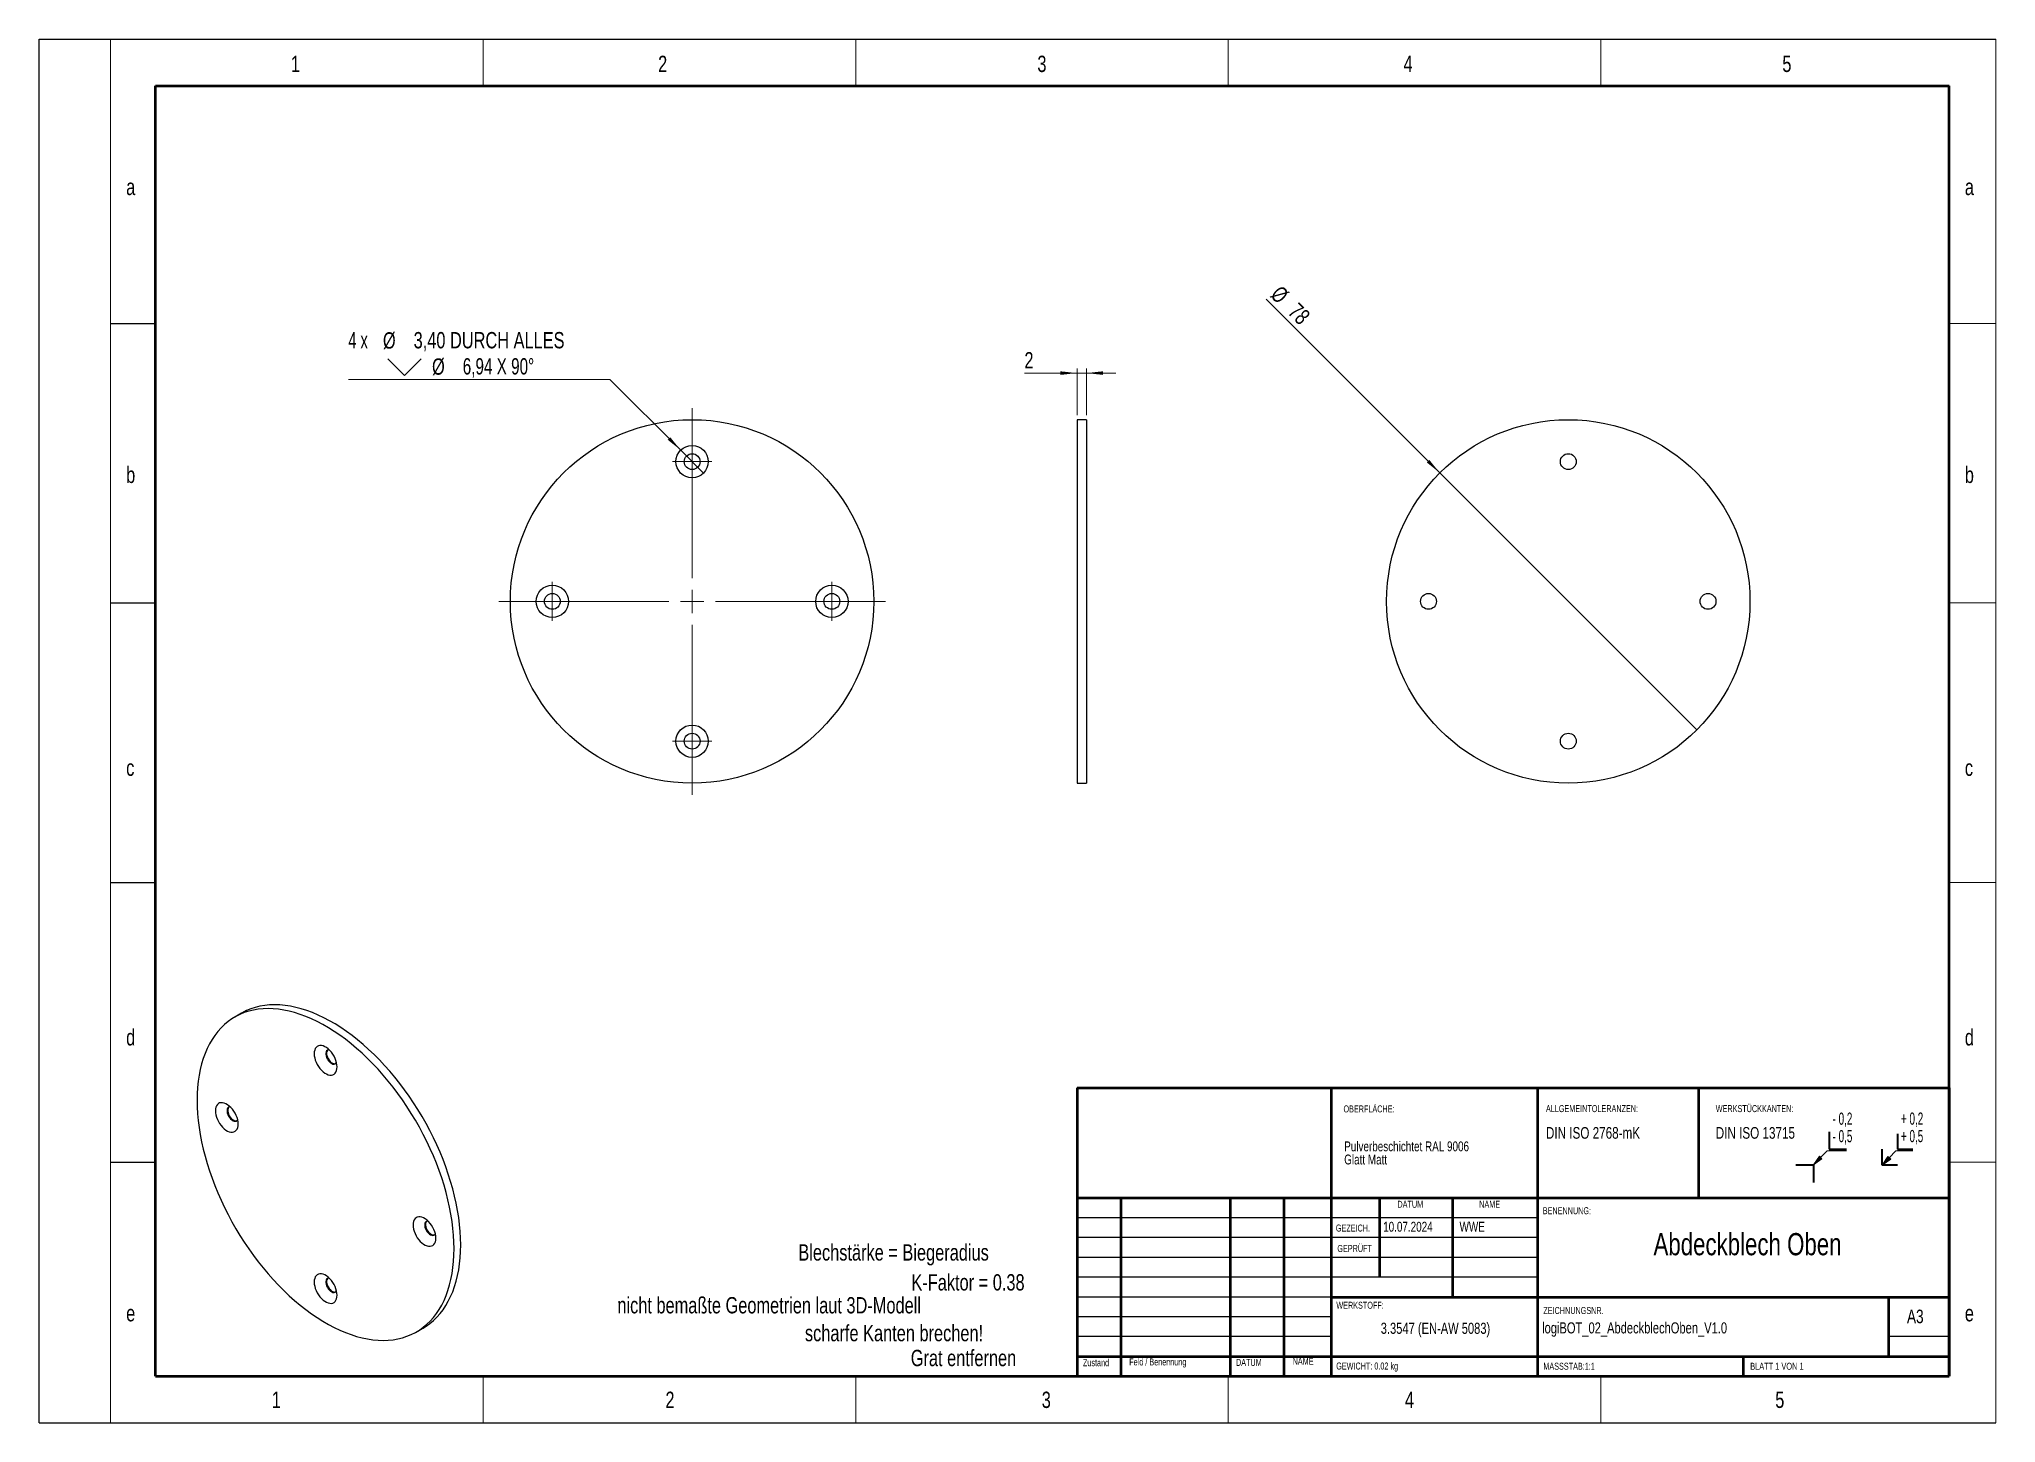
# Model space of a CAD drawing. Header units: millimetres. Extents: x 0 to 420, y 0 to 297.
import ezdxf

# ---------------------------------------------------------------- set-up
doc = ezdxf.new("R2010")
doc.units = ezdxf.units.MM
doc.header["$PDSIZE"] = -1
doc.styles.add('SLDTEXTSTYLE0', font='TXT', dxfattribs={"width": 0.605})
doc.styles.add('SLDTEXTSTYLE1', font='TXT', dxfattribs={"width": 0.75})
doc.styles.add('SLDTEXTSTYLE2', font='TXT', dxfattribs={"width": 0.692308})
doc.styles.add('SLDTEXTSTYLE3', font='TXT', dxfattribs={"width": 0.666667})
doc.styles.add('SLDTEXTSTYLE4', font='TXT', dxfattribs={"width": 0.7})
doc.dimstyles.new('SLDDIMSTYLE0', dxfattribs={"dimtxt": 3.5, "dimasz": 3.556, "dimexe": 0, "dimexo": 0.0625, "dimgap": 0.875, "dimtad": 0, "dimtih": 1, "dimtoh": 1, "dimrnd": 1e-09, "dimzin": 4, "dimdsep": 46, "dimtxsty": 'SLDTEXTSTYLE1', "dimblk1": 'NONE', "dimsah": 1, "dimcen": 0, "dimadec": 0, "dimazin": 1, "dimtfac": 1, "dimtmove": 0, "dimatfit": 3, "dimldrblk": 'NONE', "dimfxl": 1, "dimfrac": 2, "dimtolj": 1, "dimtzin": 12, "dimarcsym": 0})
doc.dimstyles.new('SLDDIMSTYLE1', dxfattribs={"dimtxt": 3.5, "dimasz": 3.556, "dimexe": 0, "dimexo": 0.0625, "dimgap": 0.875, "dimtad": 1, "dimrnd": 1e-09, "dimzin": 12, "dimdsep": 46, "dimtxsty": 'SLDTEXTSTYLE1', "dimsah": 1, "dimcen": 0.09, "dimadec": 0, "dimazin": 3, "dimtfac": 1, "dimtmove": 0, "dimatfit": 0, "dimfxl": 1, "dimfrac": 2, "dimtolj": 1, "dimtzin": 12, "dimarcsym": 0})
doc.dimstyles.new('SLDDIMSTYLE2', dxfattribs={"dimtxt": 3.5, "dimasz": 3.556, "dimexe": 0, "dimexo": 0.0625, "dimgap": 0.875, "dimtad": 1, "dimrnd": 1e-09, "dimzin": 12, "dimdsep": 46, "dimtxsty": 'SLDTEXTSTYLE1', "dimblk1": 'NONE', "dimsah": 1, "dimcen": 0, "dimadec": 0, "dimazin": 3, "dimtfac": 1, "dimtmove": 0, "dimatfit": 3, "dimldrblk": 'NONE', "dimfxl": 1, "dimfrac": 2, "dimtolj": 1, "dimtzin": 12, "dimarcsym": 0})

# ---------------------------------------------------------------- blocks, each defined once
blk = doc.blocks.new('SW_NOTE_0')
at = {"color": 0, "linetype": 'Continuous', "lineweight": 0, "insert": (0, 4.51), "char_height": 3.5, "attachment_point": 1, "style": 'SLDTEXTSTYLE0'}
blk.add_mtext('+ 0,5', dxfattribs=at)
blk = doc.blocks.new('SW_NOTE_0_1')
at = {"color": 0, "linetype": 'Continuous', "lineweight": 0, "insert": (0, 4.51), "char_height": 3.5, "attachment_point": 1, "style": 'SLDTEXTSTYLE0'}
blk.add_mtext('+ 0,2', dxfattribs=at)
blk = doc.blocks.new('SW_NOTE_0_2')
at = {"color": 0, "linetype": 'Continuous', "lineweight": 0, "insert": (0, 4.51), "char_height": 3.5, "attachment_point": 1, "style": 'SLDTEXTSTYLE0'}
blk.add_mtext('- 0,2', dxfattribs=at)
blk = doc.blocks.new('SW_NOTE_0_3')
at = {"color": 0, "linetype": 'Continuous', "lineweight": 0, "insert": (0, 4.51), "char_height": 3.5, "attachment_point": 1, "style": 'SLDTEXTSTYLE0'}
blk.add_mtext('- 0,5', dxfattribs=at)
blk = doc.blocks.new('Block3')
at = {"linetype": 'Continuous'}
for points in [[(735.45, 277.8), (737.92, 279.57), (737.22, 280.27)], [(755.16, 277.71), (757.62, 279.47), (756.78, 280.26)]]:
    blk.add_hatch(color=7, dxfattribs=at).paths.add_polyline_path(points, flags=0)
at = {"color": 7, "linetype": 'Continuous', "lineweight": 35}
for p, q in [((739.95, 287.3), (739.95, 282.3)), ((759.52, 286.66), (759.52, 282.3)), ((739.95, 282.3), (744.95, 282.3)), ((755.16, 277.71), (755.16, 282.3)), ((759.52, 282.3), (763.89, 282.3)), ((730.45, 277.8), (735.45, 277.8)), ((735.45, 277.8), (735.45, 272.8)), ((759.52, 277.71), (755.16, 277.71))]:
    blk.add_line(p, q, dxfattribs=at)
at = {"color": 7, "linetype": 'Continuous', "lineweight": 18}
for p, q in [((735.45, 277.8), (739.45, 281.8)), ((735.45, 277.8), (737.22, 280.27)), ((737.22, 280.27), (737.92, 279.57)), ((739.45, 281.8), (744.95, 281.8)), ((755.16, 277.71), (759.02, 281.8)), ((755.16, 277.71), (756.78, 280.26)), ((756.78, 280.26), (757.62, 279.47)), ((759.02, 281.8), (763.89, 281.8)), ((735.45, 277.8), (737.92, 279.57)), ((755.16, 277.71), (757.62, 279.47))]:
    blk.add_line(p, q, dxfattribs=at)
at = {"color": 7, "linetype": 'Continuous', "lineweight": 0}
for p in [(737.57, 279.92), (757.2, 279.87)]:
    blk.add_point(p, dxfattribs=at)
for name, p in [('SW_NOTE_0_2', (740.95, 288.28)), ('SW_NOTE_0_1', (760.52, 288.3)), ('SW_NOTE_0_3', (740.95, 283.28)), ('SW_NOTE_0', (760.52, 283.3))]:
    blk.add_blockref(name, p, dxfattribs=at)
blk = doc.blocks.new('SW_NOTE_0_4')
at = {"color": 0, "linetype": 'Continuous', "lineweight": 0, "attachment_point": 1, "style": 'SLDTEXTSTYLE1'}
for s, insert, char_height in [('ALLGEMEINTOLERANZEN:', (0, 1.93), 1.5), ('DIN ISO 2768-mK', (0, -2.78), 2.5)]:
    blk.add_mtext(s, dxfattribs=dict(at, insert=insert, char_height=char_height))
blk = doc.blocks.new('SW_NOTE_0_5')
at = {"color": 0, "linetype": 'Continuous', "lineweight": 0, "attachment_point": 1, "style": 'SLDTEXTSTYLE1'}
for s, insert, char_height in [('WERKSTÜCKKANTEN:', (0, 1.93), 1.5), ('DIN ISO 13715', (0, -2.78), 2.5)]:
    blk.add_mtext(s, dxfattribs=dict(at, insert=insert, char_height=char_height))
blk = doc.blocks.new('SW_NOTE_0_6')
at = {"color": 0, "linetype": 'Continuous', "lineweight": 0, "attachment_point": 1, "style": 'SLDTEXTSTYLE1'}
for s, insert, char_height in [('Glatt Matt', (0, -0.09), 2.117), ('Pulverbeschichtet RAL 9006', (0, 2.73), 2.1167)]:
    blk.add_mtext(s, dxfattribs=dict(at, insert=insert, char_height=char_height))
blk = doc.blocks.new('SW_SYMBOL_HOLE_SINK')
at = {"color": 0, "linetype": 'Continuous', "lineweight": 18}
for p, q in [((0, 875), (800, 75)), ((800, 75), (1600, 875))]:
    blk.add_line(p, q, dxfattribs=at)
blk = doc.blocks.new('_D')
at = {"color": 7, "linetype": 'Continuous', "lineweight": 0}
for p, q in [((122.51, 223.96), (66.38, 223.96)), ((137.7, 208.78), (122.51, 223.96)), ((142.6, 203.87), (137.7, 208.78))]:
    blk.add_line(p, q, dxfattribs=at)
at = {"color": 7, "linetype": 'Continuous', "lineweight": 18}
blk.add_solid([(137.7, 208.78), (135.45, 211.56), (134.91, 211.02)], dxfattribs=at)
at = {"color": 7, "linetype": 'Continuous', "lineweight": 18, "xscale": 0.0044707031, "yscale": 0.0044707031, "zscale": 0.0044707031}
blk.add_blockref('SW_SYMBOL_HOLE_SINK', (74.88, 224.44), dxfattribs=at)
at = {"color": 7, "linetype": 'Continuous', "lineweight": 18, "char_height": 3.5, "attachment_point": 1}
for s, insert, style in [('4 x', (66.38, 234.13), 'SLDTEXTSTYLE3'), ('%%c', (73.79, 234.08), 'SLDTEXTSTYLE1'), ('3,40 DURCH ALLES', (80.38, 234.13), 'SLDTEXTSTYLE1'), ('%%c', (84.33, 228.47), 'SLDTEXTSTYLE1'), ('6,94 X 90°', (90.92, 228.52), 'SLDTEXTSTYLE4')]:
    blk.add_mtext(s, dxfattribs=dict(at, insert=insert, style=style))
blk = doc.blocks.new('_None')
blk = doc.blocks.new('SW_CENTERMARKSYMBOL_0')
at = {"color": 0, "linetype": 'Continuous', "lineweight": 18}
for p, q in [((0, 5), (0, 41.5)), ((-5, 0), (-41.5, 0)), ((0, 0), (-2.5, 0)), ((0, 0), (0, 2.5)), ((0, 0), (0, -2.5)), ((0, 0), (2.5, 0)), ((5, 0), (41.5, 0)), ((0, -5), (0, -41.5))]:
    blk.add_line(p, q, dxfattribs=at)
blk = doc.blocks.new('SW_CENTERMARKSYMBOL_1')
at = {"color": 0, "linetype": 'Continuous', "lineweight": 18}
for p, q in [((0, 2.5), (0, 4.2)), ((-2.5, 0), (-4.2, 0)), ((0, 0), (-2.5, 0)), ((0, 0), (0, 2.5)), ((0, 0), (0, -2.5)), ((0, 0), (2.5, 0)), ((2.5, 0), (4.2, 0)), ((0, -2.5), (0, -4.2))]:
    blk.add_line(p, q, dxfattribs=at)
blk = doc.blocks.new('SW_CENTERMARKSYMBOL_2')
at = {"color": 0, "linetype": 'Continuous', "lineweight": 18}
for p, q in [((0, 2.5), (0, 4.2)), ((-2.5, 0), (-4.2, 0)), ((0, 0), (-2.5, 0)), ((0, 0), (0, 2.5)), ((0, 0), (0, -2.5)), ((0, 0), (2.5, 0)), ((2.5, 0), (4.2, 0)), ((0, -2.5), (0, -4.2))]:
    blk.add_line(p, q, dxfattribs=at)
blk = doc.blocks.new('SW_CENTERMARKSYMBOL_3')
at = {"color": 0, "linetype": 'Continuous', "lineweight": 18}
for p, q in [((0, 2.5), (0, 4.2)), ((-2.5, 0), (-4.2, 0)), ((0, 0), (-2.5, 0)), ((0, 0), (0, 2.5)), ((0, 0), (0, -2.5)), ((0, 0), (2.5, 0)), ((2.5, 0), (4.2, 0)), ((0, -2.5), (0, -4.2))]:
    blk.add_line(p, q, dxfattribs=at)
blk = doc.blocks.new('SW_CENTERMARKSYMBOL_4')
at = {"color": 0, "linetype": 'Continuous', "lineweight": 18}
for p, q in [((0, 2.5), (0, 4.2)), ((-2.5, 0), (-4.2, 0)), ((0, 0), (-2.5, 0)), ((0, 0), (0, 2.5)), ((0, 0), (0, -2.5)), ((0, 0), (2.5, 0)), ((2.5, 0), (4.2, 0)), ((0, -2.5), (0, -4.2))]:
    blk.add_line(p, q, dxfattribs=at)
blk = doc.blocks.new('_D_1')
at = {"color": 7, "linetype": 'Continuous', "lineweight": 0}
for p, q in [((222.77, 225.32), (211.47, 225.32)), ((222.77, 216.32), (222.77, 226.32)), ((222.77, 225.32), (224.77, 225.32)), ((224.77, 216.32), (224.77, 226.32)), ((224.77, 225.32), (231.12, 225.32))]:
    blk.add_line(p, q, dxfattribs=at)
at = {"color": 7, "linetype": 'Continuous', "lineweight": 18}
for points in [[(222.77, 225.32), (219.21, 225.7), (219.21, 224.94)], [(224.77, 225.32), (228.32, 224.94), (228.32, 225.7)]]:
    blk.add_solid(points, dxfattribs=at)
at = {"color": 7, "linetype": 'Continuous', "lineweight": 18, "insert": (211.47, 229.83), "char_height": 3.5, "attachment_point": 1, "style": 'SLDTEXTSTYLE1'}
blk.add_mtext('2', dxfattribs=at)
blk = doc.blocks.new('_D_2')
at = {"color": 7, "linetype": 'Continuous', "lineweight": 0}
for q in [(263.35, 241.18), (355.78, 148.74)]:
    blk.add_line((300.63, 203.9), q, dxfattribs=at)
at = {"color": 7, "linetype": 'Continuous', "lineweight": 18}
blk.add_solid([(300.63, 203.9), (298.38, 206.68), (297.84, 206.14)], dxfattribs=at)
at = {"color": 7, "linetype": 'Continuous', "lineweight": 18, "char_height": 3.5, "attachment_point": 1, "rotation": 315, "style": 'SLDTEXTSTYLE1'}
for s, insert in [('%%c', (266.54, 244.37)), ('78', (270.31, 240.67))]:
    blk.add_mtext(s, dxfattribs=dict(at, insert=insert))

msp = doc.modelspace()

# ---------------------------------------------------------------- linework, layer by layer
at = {"color": 7, "linetype": 'Continuous', "lineweight": 25}
for p, q in [((0.004, 0.024), (0.004, 296.992)), ((0.004, 296.992), (419.975, 296.992)), ((15.338, 235.992), (25.004, 235.992)), ((224.768, 215.322), (222.768, 215.322)), ((222.768, 215.322), (222.768, 137.322)), ((224.768, 215.322), (224.768, 137.322)), ((15.338, 175.992), (25.004, 175.992)), ((222.768, 137.322), (224.768, 137.322)), ((15.338, 115.992), (25.004, 115.992)), ((43.409, 87.924), (41.994, 87.108)), ((15.338, 55.992), (25.004, 55.992)), ((321.575, 44.024), (222.775, 44.024)), ((321.575, 39.774), (222.775, 39.774)), ((321.575, 35.524), (222.775, 35.524)), ((321.575, 31.274), (222.775, 31.274)), ((277.375, 27.024), (222.775, 27.024)), ((277.375, 22.774), (222.775, 22.774)), ((80.991, 19.556), (82.405, 20.372)), ((277.375, 18.524), (222.775, 18.524)), ((409.975, 18.524), (396.975, 18.524)), ((0.004, 0.024), (419.975, 0.024))]:
    msp.add_line(p, q, dxfattribs=at)
at = {"color": 7, "linetype": 'Continuous', "lineweight": 18}
for p, q in [((15.338, 296.992), (15.338, 0.024)), ((95.3, 296.992), (95.3, 286.992)), ((175.262, 296.992), (175.262, 286.992)), ((255.224, 296.992), (255.224, 286.992)), ((335.186, 296.992), (335.186, 286.992)), ((419.975, 0.024), (419.975, 296.992)), ((409.975, 235.992), (419.975, 235.992)), ((409.975, 175.992), (419.975, 175.992)), ((409.975, 115.992), (419.975, 115.992)), ((409.975, 55.992), (419.975, 55.992)), ((95.3, 10.024), (95.3, 0.024)), ((175.262, 10.024), (175.262, 0.024)), ((255.224, 10.024), (255.224, 0.024)), ((335.186, 10.024), (335.186, 0.024))]:
    msp.add_line(p, q, dxfattribs=at)
at = {"color": 7, "linetype": 'Continuous', "lineweight": 50}
for p, q in [((25.004, 10.024), (25.004, 286.992)), ((25.004, 286.992), (409.975, 286.992)), ((409.975, 10.024), (409.975, 286.992)), ((222.775, 71.898), (409.975, 71.898)), ((222.775, 71.898), (222.775, 10.024)), ((277.375, 10.024), (277.375, 71.898)), ((321.575, 71.898), (321.575, 10.024)), ((356.167, 71.898), (356.167, 48.274)), ((409.975, 71.898), (409.975, 10.024)), ((409.975, 48.274), (222.775, 48.274)), ((232.177, 48.274), (232.177, 10.024)), ((255.668, 48.274), (255.668, 10.024)), ((267.174, 48.274), (267.174, 10.024)), ((287.775, 31.274), (287.775, 48.274)), ((303.375, 48.274), (303.375, 27.024)), ((277.375, 27.024), (409.975, 27.024)), ((396.975, 14.274), (396.975, 27.024)), ((222.775, 14.274), (409.975, 14.274)), ((365.775, 10.024), (365.775, 14.274)), ((25.004, 10.024), (409.975, 10.024))]:
    msp.add_line(p, q, dxfattribs=at)
at = {"color": 7, "linetype": 'Continuous', "lineweight": 25, "flags": 128}
for points in [[(89.07, 37.412), (89.043, 38.836), (88.962, 40.288), (88.827, 41.767), (88.639, 43.267), (88.398, 44.788), (88.104, 46.325), (87.758, 47.876), (87.36, 49.437), (86.912, 51.007), (86.414, 52.58), (85.867, 54.156), (85.273, 55.729), (84.632, 57.298), (83.946, 58.859), (83.216, 60.409), (82.443, 61.946), (81.629, 63.466), (80.776, 64.965), (79.885, 66.442), (78.958, 67.894), (77.997, 69.316), (77.004, 70.708), (75.98, 72.066), (74.928, 73.386), (73.849, 74.668), (72.747, 75.908), (71.622, 77.103), (70.478, 78.252), (69.315, 79.353), (68.138, 80.402), (66.948, 81.399), (65.747, 82.34), (64.537, 83.225), (63.322, 84.051), (62.103, 84.817), (60.883, 85.521), (59.664, 86.162), (58.448, 86.74), (57.239, 87.251), (56.038, 87.697), (54.848, 88.075), (53.67, 88.385), (52.508, 88.626), (51.364, 88.798), (50.239, 88.901), (49.136, 88.934), (48.058, 88.898), (47.006, 88.792), (45.982, 88.616), (44.989, 88.372), (44.028, 88.059), (43.101, 87.677), (42.21, 87.229), (41.357, 86.714), (40.543, 86.134), (39.77, 85.49), (39.04, 84.783), (38.354, 84.014), (37.713, 83.185), (37.118, 82.298), (36.572, 81.354), (36.074, 80.355), (35.625, 79.303), (35.228, 78.201), (34.882, 77.049), (34.588, 75.852), (34.346, 74.61), (34.158, 73.326), (34.024, 72.004), (33.943, 70.645), (33.916, 69.252), (33.943, 67.827), (34.024, 66.375), (34.158, 64.897), (34.346, 63.396), (34.588, 61.876), (34.882, 60.338), (35.228, 58.787), (35.625, 57.226), (36.074, 55.657), (36.572, 54.083), (37.118, 52.508), (37.713, 50.934), (38.354, 49.365), (39.04, 47.804), (39.77, 46.254), (40.543, 44.717), (41.357, 43.198), (42.21, 41.698), (43.101, 40.221), (44.028, 38.77), (44.989, 37.347), (45.982, 35.955), (47.006, 34.598), (48.058, 33.277), (49.136, 31.995), (50.239, 30.756), (51.364, 29.56), (52.508, 28.411), (53.67, 27.31), (54.848, 26.261), (56.038, 25.265), (57.239, 24.323), (58.448, 23.439), (59.664, 22.613), (60.883, 21.847), (62.103, 21.142), (63.322, 20.501), (64.537, 19.924), (65.747, 19.412), (66.948, 18.967), (68.138, 18.589), (69.315, 18.279), (70.478, 18.037), (71.622, 17.865), (72.747, 17.762), (73.849, 17.729), (74.928, 17.765), (75.98, 17.871), (77.004, 18.047), (77.997, 18.291), (78.958, 18.605), (79.885, 18.986), (80.776, 19.434), (81.629, 19.949), (82.443, 20.529), (83.216, 21.173), (83.946, 21.88), (84.632, 22.649), (85.273, 23.478), (85.867, 24.365), (86.414, 25.309), (86.912, 26.308), (87.36, 27.36), (87.758, 28.463), (88.104, 29.614), (88.398, 30.812), (88.639, 32.053), (88.827, 33.337), (88.962, 34.66), (89.043, 36.019), (89.07, 37.412)], [(90.484, 38.228), (90.457, 39.652), (90.376, 41.105), (90.242, 42.583), (90.053, 44.084), (89.812, 45.604), (89.518, 47.141), (89.172, 48.692), (88.774, 50.254), (88.326, 51.823), (87.828, 53.397), (87.282, 54.972), (86.687, 56.546), (86.046, 58.114), (85.36, 59.676), (84.63, 61.226), (83.857, 62.762), (83.043, 64.282), (82.19, 65.782), (81.299, 67.259), (80.372, 68.71), (79.411, 70.133), (78.418, 71.524), (77.394, 72.882), (76.342, 74.203), (75.263, 75.484), (74.161, 76.724), (73.036, 77.92), (71.892, 79.069), (70.73, 80.169), (69.552, 81.219), (68.362, 82.215), (67.161, 83.156), (65.951, 84.041), (64.736, 84.867), (63.517, 85.633), (62.297, 86.338), (61.078, 86.979), (59.863, 87.556), (58.653, 88.068), (57.452, 88.513), (56.262, 88.891), (55.084, 89.201), (53.922, 89.442), (52.778, 89.615), (51.653, 89.718), (50.551, 89.751), (49.472, 89.714), (48.42, 89.608), (47.396, 89.433), (46.403, 89.188), (45.442, 88.875), (44.515, 88.494), (43.624, 88.046), (43.409, 87.924)], [(63.947, 76.411), (63.919, 76.85), (63.837, 77.309), (63.704, 77.781), (63.52, 78.254), (63.292, 78.717), (63.023, 79.16), (62.72, 79.573), (62.389, 79.948), (62.039, 80.275), (61.676, 80.547), (61.309, 80.759), (60.947, 80.905), (60.596, 80.983), (60.266, 80.99), (59.963, 80.926), (59.694, 80.793), (59.466, 80.594), (59.282, 80.333), (59.148, 80.017), (59.067, 79.651), (59.039, 79.244), (59.067, 78.806), (59.148, 78.346), (59.282, 77.875), (59.466, 77.402), (59.694, 76.939), (59.963, 76.496), (60.266, 76.082), (60.596, 75.708), (60.947, 75.381), (61.309, 75.108), (61.676, 74.897), (62.039, 74.75), (62.389, 74.673), (62.72, 74.666), (63.023, 74.729), (63.292, 74.862), (63.52, 75.061), (63.704, 75.322), (63.837, 75.639), (63.919, 76.005), (63.947, 76.411)], [(62.233, 80.102), (62.07, 80.089), (61.872, 80.009), (61.714, 79.861), (61.605, 79.651), (61.549, 79.39), (61.549, 79.09), (61.605, 78.765), (61.714, 78.429), (61.872, 78.1), (62.07, 77.791), (62.299, 77.518), (62.55, 77.293), (62.81, 77.127), (63.066, 77.027), (63.307, 76.999), (63.523, 77.043), (63.701, 77.158), (63.832, 77.332)], [(61.98, 80.063), (61.877, 79.955), (61.768, 79.745), (61.712, 79.484), (61.712, 79.184), (61.768, 78.859), (61.877, 78.523), (62.034, 78.193), (62.232, 77.885), (62.462, 77.612), (62.713, 77.387), (62.972, 77.221), (63.229, 77.121), (63.47, 77.093), (63.672, 77.132)], [(42.733, 64.161), (42.706, 64.599), (42.624, 65.059), (42.49, 65.531), (42.307, 66.004), (42.078, 66.467), (41.809, 66.91), (41.506, 67.323), (41.176, 67.698), (40.826, 68.025), (40.463, 68.297), (40.096, 68.509), (39.734, 68.655), (39.383, 68.733), (39.053, 68.74), (38.75, 68.676), (38.481, 68.543), (38.252, 68.344), (38.069, 68.083), (37.935, 67.766), (37.853, 67.401), (37.826, 66.994), (37.853, 66.556), (37.935, 66.096), (38.069, 65.625), (38.252, 65.152), (38.481, 64.689), (38.75, 64.246), (39.053, 63.832), (39.383, 63.458), (39.734, 63.131), (40.096, 62.858), (40.463, 62.646), (40.826, 62.5), (41.176, 62.423), (41.506, 62.416), (41.809, 62.479), (42.078, 62.612), (42.307, 62.811), (42.49, 63.072), (42.624, 63.389), (42.706, 63.755), (42.733, 64.161)], [(41.02, 67.852), (40.857, 67.839), (40.659, 67.759), (40.501, 67.611), (40.392, 67.401), (40.336, 67.14), (40.336, 66.84), (40.392, 66.515), (40.501, 66.179), (40.659, 65.849), (40.857, 65.541), (41.086, 65.268), (41.337, 65.043), (41.596, 64.877), (41.853, 64.777), (42.094, 64.749), (42.309, 64.793), (42.488, 64.908), (42.619, 65.082)], [(40.767, 67.813), (40.664, 67.704), (40.555, 67.495), (40.499, 67.234), (40.499, 66.934), (40.555, 66.609), (40.664, 66.273), (40.821, 65.943), (41.019, 65.635), (41.249, 65.361), (41.499, 65.137), (41.759, 64.971), (42.015, 64.871), (42.257, 64.843), (42.459, 64.882)], [(85.16, 39.669), (85.132, 40.107), (85.051, 40.567), (84.917, 41.039), (84.733, 41.511), (84.505, 41.974), (84.236, 42.418), (83.933, 42.831), (83.602, 43.206), (83.252, 43.533), (82.889, 43.805), (82.523, 44.017), (82.16, 44.163), (81.81, 44.241), (81.479, 44.248), (81.176, 44.184), (80.907, 44.051), (80.679, 43.852), (80.495, 43.591), (80.361, 43.274), (80.28, 42.908), (80.252, 42.502), (80.28, 42.064), (80.361, 41.604), (80.495, 41.132), (80.679, 40.66), (80.907, 40.197), (81.176, 39.753), (81.479, 39.34), (81.81, 38.965), (82.16, 38.638), (82.523, 38.366), (82.889, 38.154), (83.252, 38.008), (83.602, 37.93), (83.933, 37.923), (84.236, 37.987), (84.505, 38.12), (84.733, 38.319), (84.917, 38.58), (85.051, 38.897), (85.132, 39.263), (85.16, 39.669)], [(83.446, 43.359), (83.283, 43.346), (83.085, 43.266), (82.928, 43.118), (82.818, 42.909), (82.763, 42.648), (82.763, 42.348), (82.818, 42.022), (82.928, 41.687), (83.085, 41.357), (83.283, 41.049), (83.513, 40.775), (83.763, 40.55), (84.023, 40.384), (84.279, 40.285), (84.521, 40.257), (84.736, 40.301), (84.915, 40.416), (85.045, 40.589)], [(83.193, 43.321), (83.09, 43.212), (82.981, 43.003), (82.925, 42.742), (82.925, 42.442), (82.981, 42.116), (83.09, 41.781), (83.248, 41.451), (83.446, 41.142), (83.675, 40.869), (83.926, 40.644), (84.185, 40.478), (84.442, 40.379), (84.683, 40.35), (84.885, 40.389)], [(82.405, 20.372), (83.043, 20.765), (83.857, 21.345), (84.63, 21.99), (85.36, 22.697), (86.046, 23.466), (86.687, 24.295), (87.282, 25.182), (87.828, 26.126), (88.326, 27.125), (88.774, 28.176), (89.172, 29.279), (89.518, 30.43), (89.812, 31.628), (90.053, 32.87), (90.242, 34.153), (90.376, 35.476), (90.457, 36.835), (90.484, 38.228)], [(63.947, 27.419), (63.919, 27.857), (63.837, 28.317), (63.704, 28.789), (63.52, 29.261), (63.292, 29.724), (63.023, 30.168), (62.72, 30.581), (62.389, 30.955), (62.039, 31.283), (61.676, 31.555), (61.309, 31.767), (60.947, 31.913), (60.596, 31.99), (60.266, 31.997), (59.963, 31.934), (59.694, 31.801), (59.466, 31.602), (59.282, 31.341), (59.148, 31.024), (59.067, 30.658), (59.039, 30.252), (59.067, 29.814), (59.148, 29.354), (59.282, 28.882), (59.466, 28.41), (59.694, 27.947), (59.963, 27.503), (60.266, 27.09), (60.596, 26.715), (60.947, 26.388), (61.309, 26.116), (61.676, 25.904), (62.039, 25.758), (62.389, 25.68), (62.72, 25.673), (63.023, 25.737), (63.292, 25.87), (63.52, 26.069), (63.704, 26.33), (63.837, 26.647), (63.919, 27.012), (63.947, 27.419)], [(62.233, 31.109), (62.07, 31.096), (61.872, 31.016), (61.714, 30.868), (61.605, 30.659), (61.549, 30.398), (61.549, 30.098), (61.605, 29.772), (61.714, 29.437), (61.872, 29.107), (62.07, 28.798), (62.299, 28.525), (62.55, 28.3), (62.81, 28.134), (63.066, 28.035), (63.307, 28.006), (63.523, 28.051), (63.701, 28.165), (63.832, 28.339)], [(61.98, 31.07), (61.877, 30.962), (61.768, 30.753), (61.712, 30.492), (61.712, 30.192), (61.768, 29.866), (61.877, 29.531), (62.034, 29.201), (62.232, 28.892), (62.462, 28.619), (62.713, 28.394), (62.972, 28.228), (63.229, 28.129), (63.47, 28.1), (63.672, 28.139)]]:
    msp.add_lwpolyline(points, dxfattribs=at)
at = {"color": 7, "linetype": 'Continuous', "lineweight": 25}
for centre, radius in [((140.149, 176.322), 39), ((328.205, 176.322), 39), ((140.149, 206.322), 3.47), ((140.149, 206.322), 1.7), ((328.205, 206.322), 1.7), ((110.149, 176.322), 3.47), ((110.149, 176.322), 1.7), ((170.149, 176.322), 3.47), ((170.149, 176.322), 1.7), ((298.205, 176.322), 1.7), ((358.205, 176.322), 1.7), ((140.149, 146.322), 3.47), ((140.149, 146.322), 1.7), ((328.205, 146.322), 1.7)]:
    msp.add_circle(centre, radius, dxfattribs=at)

# ---------------------------------------------------------------- block references
at = {"color": 7, "linetype": 'Continuous', "lineweight": 0}
for name, p in [('SW_CENTERMARKSYMBOL_0', (140.149, 176.322)), ('SW_CENTERMARKSYMBOL_4', (140.149, 206.322)), ('SW_CENTERMARKSYMBOL_1', (110.149, 176.322)), ('SW_CENTERMARKSYMBOL_3', (170.149, 176.322)), ('SW_CENTERMARKSYMBOL_2', (140.149, 146.322)), ('SW_NOTE_0_4', (323.407, 66.285)), ('SW_NOTE_0_5', (359.854, 66.285)), ('SW_NOTE_0_6', (280.111, 57.693))]:
    msp.add_blockref(name, p, dxfattribs=at)
at = {"color": 7, "linetype": 'Continuous', "xscale": 0.75, "yscale": 0.75, "zscale": 0.75}
msp.add_blockref('Block3', (-170.787, -152.974), dxfattribs=at)

# ---------------------------------------------------------------- texts
at = {"color": 7, "linetype": 'Continuous', "lineweight": 0}
for s, insert, char_height, attachment_point, style in [('1', (54.045, 293.436), 3.5, 1, 'SLDTEXTSTYLE1'), ('2', (132.859, 293.436), 3.5, 1, 'SLDTEXTSTYLE1'), ('3', (214.256, 293.436), 3.5, 1, 'SLDTEXTSTYLE1'), ('4', (292.836, 293.436), 3.5, 1, 'SLDTEXTSTYLE1'), ('5', (374.145, 293.436), 3.5, 1, 'SLDTEXTSTYLE1'), ('a', (18.679, 267.017), 3.5, 1, 'SLDTEXTSTYLE1'), ('a', (413.315, 267.017), 3.5, 1, 'SLDTEXTSTYLE1'), ('b', (18.679, 205.231), 3.5, 1, 'SLDTEXTSTYLE1'), ('b', (413.315, 205.231), 3.5, 1, 'SLDTEXTSTYLE1'), ('c', (18.679, 142.374), 3.5, 1, 'SLDTEXTSTYLE1'), ('c', (413.315, 142.374), 3.5, 1, 'SLDTEXTSTYLE1'), ('d', (18.679, 84.517), 3.5, 1, 'SLDTEXTSTYLE1'), ('d', (413.315, 84.517), 3.5, 1, 'SLDTEXTSTYLE1'), ('OBERFLÄCHE:', (279.951, 68.151), 1.5, 1, 'SLDTEXTSTYLE1'), ('DATUM', (291.536, 47.693), 1.5, 1, 'SLDTEXTSTYLE1'), ('NAME', (309.084, 47.693), 1.5, 1, 'SLDTEXTSTYLE1'), ('BENENNUNG:', (322.731, 46.302), 1.5, 1, 'SLDTEXTSTYLE1'), ('GEZEICH.', (278.316, 42.584), 1.5, 1, 'SLDTEXTSTYLE1'), ('10.07.2024', (288.472, 43.173), 2.1167, 1, 'SLDTEXTSTYLE1'), ('WWE', (304.868, 43.182), 2.1167, 1, 'SLDTEXTSTYLE1'), ('Blechstärke = Biegeradius', (162.956, 38.351), 3.5, 1, 'SLDTEXTSTYLE1'), ('GEPRÜFT', (278.64, 38.199), 1.5, 1, 'SLDTEXTSTYLE1'), ('Abdeckblech Oben', (366.675, 40.756), 4.7625, 2, 'SLDTEXTSTYLE1'), ('K-Faktor = 0.38', (187.222, 31.93), 3.5, 1, 'SLDTEXTSTYLE1'), ('nicht bemaßte Geometrien laut 3D-Modell', (124.11, 27.015), 3.5, 1, 'SLDTEXTSTYLE1'), ('WERKSTOFF:', (278.421, 26.01), 1.5, 1, 'SLDTEXTSTYLE1'), ('e', (18.679, 25.307), 3.5, 1, 'SLDTEXTSTYLE1'), ('scharfe Kanten brechen!', (164.366, 21.036), 3.5, 1, 'SLDTEXTSTYLE1'), ('3.3547 (EN-AW 5083)', (299.7, 21.509), 2.38125, 2, 'SLDTEXTSTYLE1'), ('logiBOT_02_AbdeckblechOben_V1.0', (322.588, 21.598), 2.38125, 1, 'SLDTEXTSTYLE1'), ('ZEICHNUNGSNR.', (322.849, 24.892), 1.5, 1, 'SLDTEXTSTYLE1'), ('A3', (400.896, 24.324), 2.9104, 1, 'SLDTEXTSTYLE1'), ('e', (413.315, 25.307), 3.5, 1, 'SLDTEXTSTYLE1'), ('Grat entfernen', (187.081, 15.693), 3.5, 1, 'SLDTEXTSTYLE1'), ('Zustand', (224.035, 13.691), 1.5, 1, 'SLDTEXTSTYLE1'), ('Feld / Benennung', (233.972, 13.85), 1.5, 1, 'SLDTEXTSTYLE1'), ('DATUM', (256.885, 13.745), 1.5, 1, 'SLDTEXTSTYLE1'), ('NAME', (269.035, 13.999), 1.5, 1, 'SLDTEXTSTYLE1'), ('GEWICHT: 0.02 kg', (278.393, 12.973), 1.4986, 1, 'SLDTEXTSTYLE1'), ('MASSSTAB:1:1', (322.849, 12.924), 1.5, 1, 'SLDTEXTSTYLE1'), ('BLATT 1 VON 1', (367.254, 12.924), 1.5, 1, 'SLDTEXTSTYLE2'), ('1', (49.926, 6.722), 3.5, 1, 'SLDTEXTSTYLE1'), ('2', (134.423, 6.722), 3.5, 1, 'SLDTEXTSTYLE1'), ('3', (215.194, 6.722), 3.5, 1, 'SLDTEXTSTYLE1'), ('4', (293.141, 6.722), 3.5, 1, 'SLDTEXTSTYLE1'), ('5', (372.627, 6.722), 3.5, 1, 'SLDTEXTSTYLE1')]:
    msp.add_mtext(s, dxfattribs=dict(at, insert=insert, char_height=char_height, attachment_point=attachment_point, style=style))

# ---------------------------------------------------------------- dimensions: what is measured, and where the dimension line sits
at = {"color": 7, "linetype": 'Continuous', "lineweight": 18}
dim = msp.add_diameter_dim_2p(p1=(355.782, 148.745), p2=(300.627, 203.899), dimstyle='SLDDIMSTYLE2', dxfattribs=at)
dim.commit()
dim.dimension.update_dxf_attribs({"geometry": '_D_2', "text_midpoint": (267.01, 237.516), "dimtype": 163})
dim = msp.add_diameter_dim_2p(p1=(142.603, 203.868), p2=(137.696, 208.776), text='4 x <> DURCH ALLES\\P{\\fGDT;w}%%c 6.94 X 90°\\P', dimstyle='SLDDIMSTYLE0', dxfattribs=at)
dim.commit()
dim.dimension.update_dxf_attribs({"geometry": '_D', "text_midpoint": (93.651, 229.567), "dimtype": 163})
dim = msp.add_linear_dim(base=(224.768, 225.322), p1=(222.768, 215.322), p2=(224.768, 215.322), dimstyle='SLDDIMSTYLE1', dxfattribs=at)
dim.commit()
dim.dimension.update_dxf_attribs({"geometry": '_D_1', "text_midpoint": (212.768, 225.322), "dimtype": 160})

doc.saveas('drawing.dxf')
